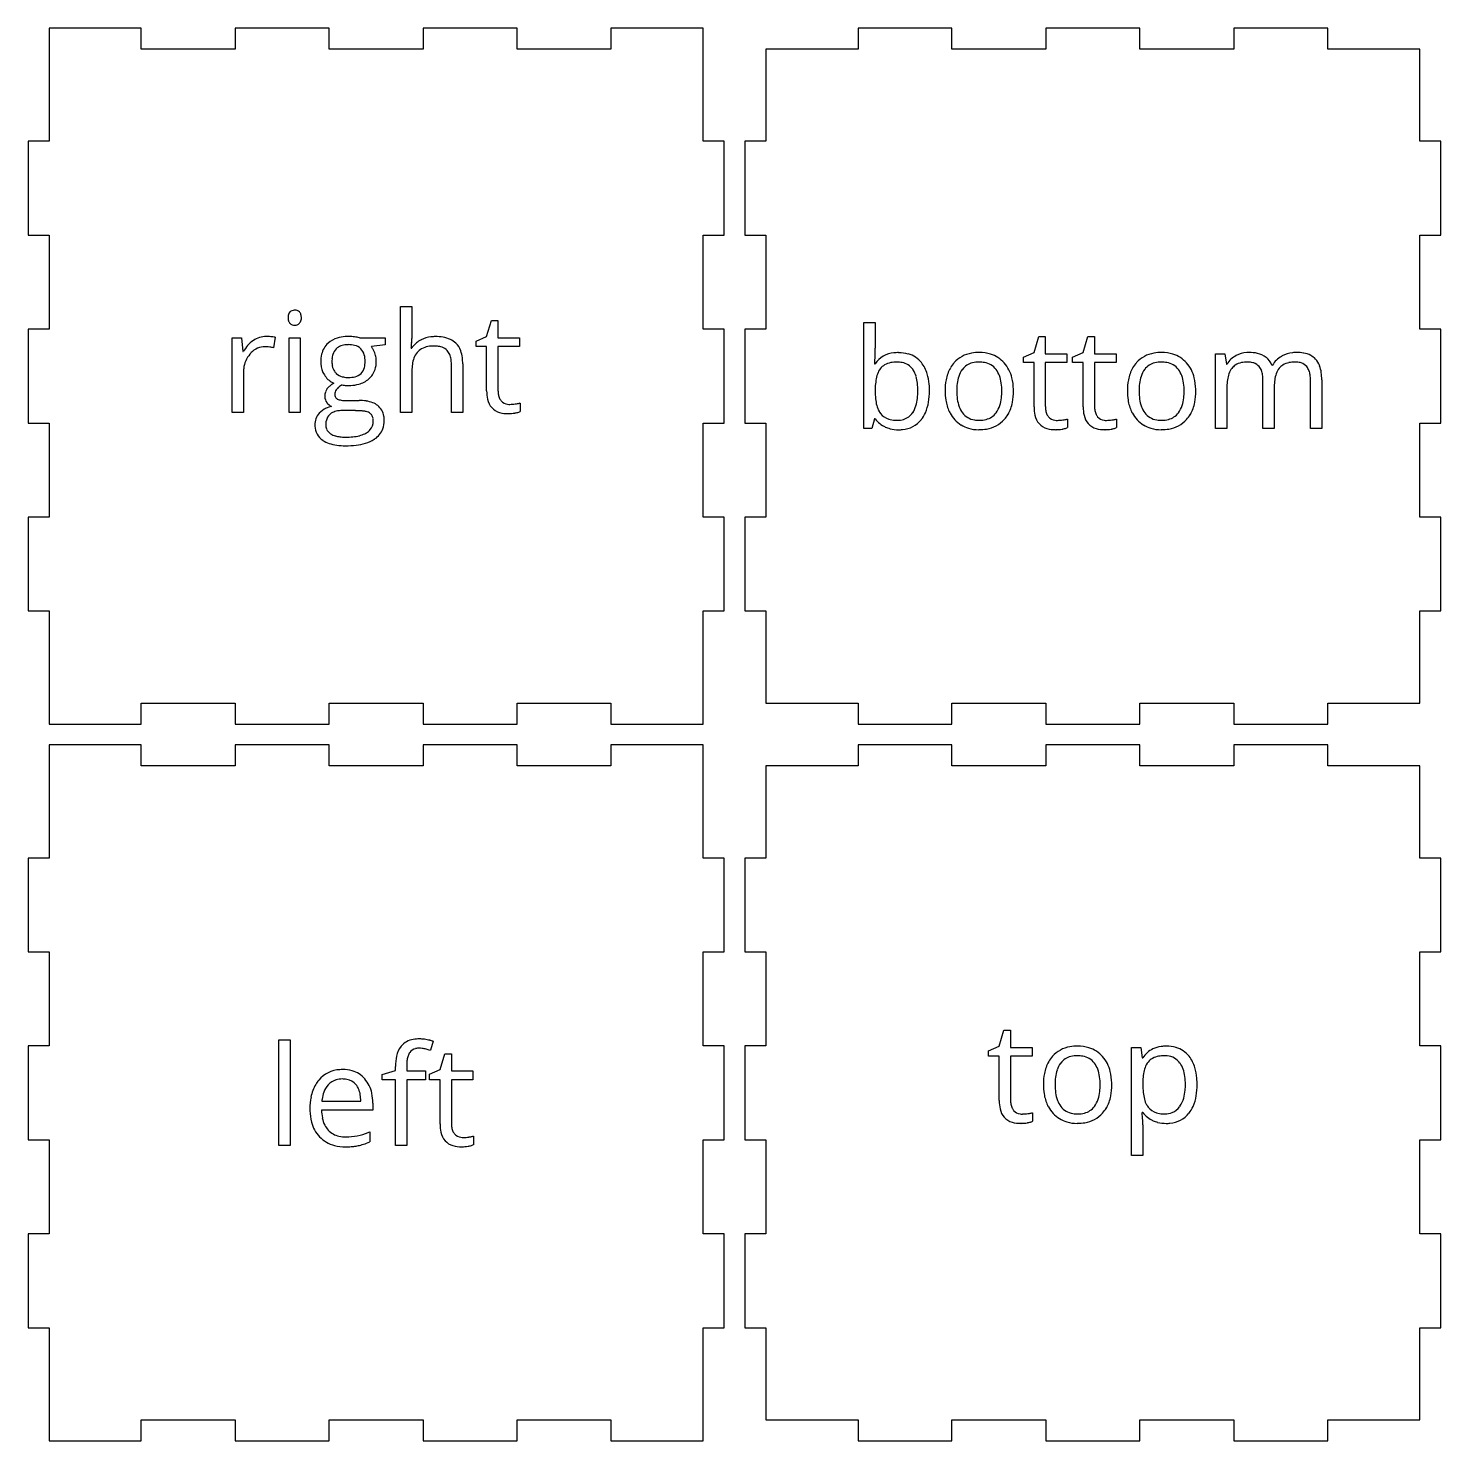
# Model space of a CAD drawing. Header units: millimetres. Extents: x 0 to 306, y 3 to 206.
# Drawn here: x 103 to 306, y 3 to 206 of the extents above; entities that cross this region are included whole.
import ezdxf

# ---------------------------------------------------------------- set-up
doc = ezdxf.new("R2010")
doc.units = ezdxf.units.MM

msp = doc.modelspace()

# ---------------------------------------------------------------- linework, layer by layer
at = {"layer": 'bottom_labelLayer'}
for p, q in [((223.1, 148.5), (223.1, 163.7)), ((223.1, 163.7), (224.72, 163.7)), ((224.72, 163.7), (224.72, 160)), ((247.55, 159.4), (248.24, 161.68)), ((248.24, 161.68), (249.17, 161.68)), ((249.17, 161.68), (249.17, 159.2)), ((254.61, 159.4), (255.3, 161.68)), ((255.3, 161.68), (256.23, 161.68)), ((256.23, 161.68), (256.23, 159.2)), ((246.02, 158.72), (247.55, 159.4)), ((246.02, 157.94), (246.02, 158.72)), ((249.17, 159.2), (252.28, 159.2)), ((252.28, 159.2), (252.28, 157.94)), ((253.08, 158.72), (254.61, 159.4)), ((253.08, 157.94), (253.08, 158.72)), ((256.23, 159.2), (259.34, 159.2)), ((259.34, 159.2), (259.34, 157.94)), ((273.64, 148.5), (273.64, 159.2)), ((273.64, 159.2), (274.96, 159.2)), ((274.96, 159.2), (275.22, 157.74)), ((224.64, 157.78), (224.72, 157.78)), ((247.55, 157.94), (246.02, 157.94)), ((247.55, 151.58), (247.55, 157.94)), ((252.28, 157.94), (249.17, 157.94)), ((249.17, 157.94), (249.17, 151.64)), ((254.61, 157.94), (253.08, 157.94)), ((254.61, 151.58), (254.61, 157.94)), ((259.34, 157.94), (256.23, 157.94)), ((256.23, 157.94), (256.23, 151.64)), ((275.22, 157.74), (275.3, 157.74)), ((281.74, 157.58), (281.82, 157.58)), ((280.45, 148.5), (280.45, 155.46)), ((282.07, 154.48), (282.07, 148.5)), ((287.28, 148.5), (287.28, 155.46)), ((288.9, 155.48), (288.9, 148.5)), ((275.26, 154.12), (275.26, 148.5)), ((224.26, 148.5), (223.1, 148.5)), ((224.6, 149.88), (224.26, 148.5)), ((224.72, 149.88), (224.6, 149.88)), ((252.36, 149.84), (252.36, 148.6)), ((259.42, 149.84), (259.42, 148.6)), ((275.26, 148.5), (273.64, 148.5)), ((282.07, 148.5), (280.45, 148.5)), ((288.9, 148.5), (287.28, 148.5))]:
    msp.add_line(p, q, dxfattribs=at)
for centre, radius, start, end in [((200.33, 159.66), 24.39, 355.7239, 358.1259), ((190.92, 159.98), 33.8, 358.1123, 0.0484), ((227.74, 155.67), 3.69, 95.1835, 145.1109), ((228.07, 153.84), 5.54, 89.8744, 96.8145), ((228.13, 154.42), 4.95, 74.2393, 90.5624), ((228.46, 155.63), 3.71, 38.5631, 74.067), ((239.25, 155.07), 4.29, 99.1759, 137.9833), ((239.67, 153.1), 6.3, 89.7326, 100.076), ((239.76, 153.95), 5.45, 73.5223, 90.5692), ((240.07, 155.11), 4.24, 41.1446, 73.2134), ((265.46, 155.07), 4.29, 99.1759, 137.9833), ((265.87, 153.1), 6.3, 89.7326, 100.076), ((265.96, 153.95), 5.45, 73.5223, 90.5692), ((266.28, 155.11), 4.24, 41.1446, 73.2134), ((278.04, 156.12), 3.19, 117.121, 149.5424), ((278.37, 155.55), 3.85, 93.8343, 117.5072), ((278.46, 154.75), 4.65, 89.9662, 94.2831), ((278.51, 154.09), 5.31, 77.5572, 90.5513), ((279, 156.21), 3.13, 52.7027, 78.0054), ((279.18, 156.54), 2.77, 22.2098, 51.4971), ((284.76, 155.9), 3.38, 119.4042, 150.1829), ((285.13, 155.33), 4.07, 118.2585, 120.063), ((285.13, 155.29), 4.1, 95.8635, 117.9693), ((285.27, 154.28), 5.12, 89.9197, 96.2618), ((285.31, 153.76), 5.64, 79.9361, 90.3804), ((285.69, 155.8), 3.57, 62.9723, 80.1665), ((286.08, 156.6), 2.67, 44.229, 62.6229), ((285.97, 156.55), 2.79, 19.5612, 43.3161), ((204.49, 159.37), 20.22, 355.4715, 355.653), ((227.68, 155.41), 2.78, 143.3382, 161.256), ((227.16, 155.75), 2.16, 120.1403, 142.4249), ((227.47, 155.17), 2.82, 100.4469, 119.6701), ((227.81, 153.47), 4.56, 89.5731, 100.7324), ((227.87, 154.27), 3.75, 78.6781, 90.375), ((228.19, 155.62), 2.36, 35.5408, 79.8011), ((227.92, 155.43), 2.69, 32.7035, 35.5241), ((227.2, 155.02), 3.52, 15.7779, 32.0151), ((227.61, 154.97), 4.78, 16.4709, 38.4075), ((225.18, 154.21), 7.32, 5.1338, 16.7973), ((240.32, 154.48), 5.5, 150.7112, 169.4695), ((239.41, 154.95), 4.48, 138.176, 150.2287), ((239.92, 154.96), 3.35, 142.9026, 162.375), ((239.29, 155.4), 2.58, 103.4685, 142.3119), ((239.62, 154.16), 3.86, 89.4806, 103.8805), ((239.67, 153.93), 4.09, 79.3454, 90.3175), ((239.99, 155.32), 2.67, 37.9578, 80.4006), ((239.44, 154.93), 3.34, 20.0257, 37.4351), ((239.46, 154.59), 5.05, 13.5014, 41.0703), ((266.52, 154.48), 5.5, 150.7112, 169.4695), ((265.61, 154.95), 4.48, 138.176, 150.2287), ((266.12, 154.96), 3.35, 142.9026, 162.375), ((265.49, 155.4), 2.58, 103.4685, 142.3119), ((265.82, 154.16), 3.86, 89.4806, 103.8805), ((265.88, 153.93), 4.09, 79.3454, 90.3175), ((266.19, 155.32), 2.67, 37.9578, 80.4006), ((265.64, 154.93), 3.34, 20.0257, 37.4351), ((265.67, 154.59), 5.05, 13.5014, 41.0703), ((280.12, 154.77), 4.82, 161.0235, 171.4469), ((278.14, 155.48), 2.72, 143.077, 161.3914), ((277.65, 155.81), 2.12, 123.702, 142.3022), ((277.86, 155.44), 2.55, 101.1546, 123.0656), ((278.17, 154), 4.03, 89.5573, 101.4832), ((278.2, 154.23), 3.8, 85.5238, 90.0794), ((278.31, 155.33), 2.69, 72.3601, 85.9562), ((278.62, 156.27), 1.7, 41.0611, 72.8993), ((278.41, 156.12), 1.96, 20.7071, 40.0217), ((277.43, 155.75), 3, 7.9865, 20.795), ((286.5, 154.89), 4.4, 160.8732, 172.5272), ((284.88, 155.47), 2.68, 140.9765, 161.1699), ((284.45, 155.78), 2.15, 122.3597, 140.2884), ((284.69, 155.35), 2.63, 101.0032, 121.7841), ((285, 153.85), 4.17, 89.5621, 101.2962), ((285.04, 154.26), 3.76, 85.8144, 90.0685), ((285.14, 155.33), 2.69, 72.6395, 86.2568), ((285.45, 156.26), 1.71, 41.0408, 73.1793), ((285.23, 156.12), 1.96, 20.7071, 40.0217), ((284.26, 155.75), 3, 7.9865, 20.795), ((284.27, 155.91), 4.6, 7.5042, 19.9645), ((281.46, 155.52), 7.44, 359.7107, 7.6907), ((237.21, 153.87), 12.49, 177.6177, 180.0426), ((233.45, 154.06), 8.73, 171.0668, 177.8457), ((229.84, 154.64), 5.07, 160.8926, 171.2334), ((224.87, 154.33), 5.95, 6.1649, 16.0397), ((221.27, 153.92), 9.58, 359.7681, 6.3095), ((222.12, 153.88), 10.41, 359.8779, 5.4094), ((243.18, 153.92), 8.42, 169.2443, 180.3881), ((245.01, 153.9), 8.57, 173.0086, 180.2464), ((241.91, 154.29), 5.44, 162.0653, 173.1675), ((237.79, 154.33), 5.1, 7.744, 20.069), ((234.83, 153.9), 8.09, 359.7076, 7.8973), ((237.11, 153.97), 7.48, 1.1277, 13.88), ((269.38, 153.92), 8.42, 169.2443, 180.3881), ((271.21, 153.9), 8.57, 173.0086, 180.2464), ((268.11, 154.29), 5.44, 162.0653, 173.1675), ((263.99, 154.33), 5.1, 7.744, 20.069), ((261.03, 153.9), 8.09, 359.7076, 7.8973), ((263.31, 153.97), 7.48, 1.1277, 13.88), ((283.41, 154.26), 8.15, 171.3042, 178.3501), ((286.54, 154.12), 11.29, 178.0976, 180.0253), ((275.67, 155.49), 4.78, 359.6948, 8.1472), ((289.2, 154.52), 7.13, 172.3777, 180.1829), ((290.94, 154.48), 8.87, 179.8932, 180.0008), ((282.5, 155.49), 4.78, 359.6948, 8.1472), ((235.44, 153.82), 10.72, 179.7763, 185.7075), ((231.21, 153.38), 6.47, 185.5925, 194.2051), ((224.83, 153.46), 5.99, 343.4171, 353.6369), ((221.56, 153.85), 9.29, 353.4935, 0.2206), ((226.33, 153.24), 6.14, 335.8306, 350.8255), ((223.02, 153.81), 9.5, 350.6563, 0.338), ((242.87, 153.83), 8.11, 179.7745, 189.0933), ((240.79, 153.48), 6, 188.9103, 205.3171), ((244.65, 153.82), 8.21, 179.706, 187.9161), ((241.64, 153.39), 5.17, 187.7639, 200.0977), ((237.32, 153.48), 5.58, 342.3616, 353.7537), ((234.37, 153.83), 8.54, 353.5363, 0.2014), ((236.22, 153.81), 8.37, 349.1762, 0.3863), ((235.08, 153.86), 9.51, 359.9919, 1.5419), ((269.07, 153.83), 8.11, 179.7745, 189.0933), ((266.99, 153.48), 6, 188.9103, 205.3171), ((270.85, 153.82), 8.21, 179.706, 187.9161), ((267.84, 153.39), 5.17, 187.7639, 200.0977), ((263.52, 153.48), 5.58, 342.3616, 353.7537), ((260.58, 153.83), 8.54, 353.5363, 0.2014), ((262.42, 153.81), 8.37, 349.1762, 0.3863), ((261.28, 153.86), 9.51, 359.9919, 1.5419), ((228.51, 152.68), 3.67, 193.943, 208.0218), ((227.41, 152.12), 2.44, 208.5536, 217.5605), ((227.32, 152.09), 2.35, 218.169, 253.8047), ((228.16, 152.03), 2.33, 286.0163, 326.8497), ((227, 152.79), 3.72, 326.7105, 343.6662), ((227.79, 152.61), 4.56, 321.3161, 335.5436), ((240.17, 153.22), 5.33, 205.656, 208.4461), ((239.37, 152.73), 4.39, 207.7947, 238.6758), ((239.98, 152.78), 3.4, 200.0846, 216.9132), ((239.37, 152.35), 2.66, 217.301, 261.7099), ((240.01, 152.32), 2.62, 284.5662, 322.6334), ((239.31, 152.83), 3.48, 323.0089, 342.6391), ((239.91, 152.79), 4.52, 318.144, 329.7566), ((239.04, 153.24), 5.5, 330.2507, 349.4116), ((252.65, 151.52), 5.1, 179.3551, 192.8478), ((250.09, 150.83), 2.45, 190.3818, 253.8772), ((252.44, 151.62), 3.26, 179.6417, 189.7506), ((251.29, 151.42), 2.09, 189.548, 205.7873), ((250.81, 151.2), 1.57, 206.1294, 221.4084), ((259.71, 151.52), 5.1, 179.3551, 192.8478), ((257.15, 150.83), 2.45, 190.3818, 253.8772), ((259.5, 151.62), 3.26, 179.6417, 189.7506), ((258.35, 151.42), 2.09, 189.548, 205.7873), ((257.87, 151.2), 1.57, 206.1294, 221.4084), ((266.37, 153.22), 5.33, 205.656, 208.4461), ((265.57, 152.73), 4.39, 207.7947, 238.6758), ((266.18, 152.78), 3.4, 200.0846, 216.9132), ((265.57, 152.35), 2.66, 217.301, 261.7099), ((266.21, 152.32), 2.62, 284.5662, 322.6334), ((265.51, 152.83), 3.48, 323.0089, 342.6391), ((266.11, 152.79), 4.52, 318.144, 329.7566), ((265.24, 153.24), 5.5, 330.2507, 349.4116), ((227.64, 151.97), 3.59, 215.585, 245.8362), ((227.91, 152.6), 4.28, 245.9802, 255.5456), ((227.76, 153.43), 3.77, 253.1382, 266.8483), ((228.05, 153.22), 4.92, 255.7755, 270.3185), ((227.88, 154.87), 5.21, 266.3776, 270.0511), ((227.92, 152.89), 3.23, 269.3869, 285.8631), ((228.09, 153.8), 5.5, 269.9226, 275.5482), ((228.35, 152.16), 3.84, 274.064, 321.4081), ((239.42, 152.84), 4.51, 238.8115, 253.2428), ((239.59, 153.51), 5.21, 253.5437, 270.4182), ((239.65, 153.69), 4.03, 260.5033, 270.2477), ((239.66, 154.6), 6.29, 269.7503, 279.8033), ((239.71, 153.43), 3.77, 269.4482, 284.7256), ((240.06, 152.67), 4.32, 278.8959, 317.9979), ((250.59, 152.54), 4.23, 253.7848, 270.8853), ((250.76, 151.16), 1.51, 221.5949, 262.3505), ((250.89, 151.81), 2.17, 261.3266, 270.1913), ((250.66, 152.46), 4.16, 270.0034, 270.7606), ((250.63, 153.36), 5.05, 270.8932, 275.5484), ((250.9, 154.97), 5.32, 269.8803, 278.3028), ((250.45, 155.32), 7.03, 275.526, 279.294), ((250.61, 154.37), 6.06, 279.1862, 280.1143), ((250.95, 154.56), 4.91, 278.4159, 279.0077), ((250.88, 152.9), 4.56, 280.007, 283.3735), ((250.36, 158.37), 8.77, 278.959, 280.5104), ((251.29, 151.2), 2.82, 283.307, 288.1198), ((250.93, 155.31), 5.66, 280.4848, 282.6268), ((251.43, 153.1), 3.39, 282.5876, 285.5795), ((251.68, 150.04), 1.59, 287.9888, 295.3048), ((251.68, 152.17), 2.43, 285.7232, 286.2567), ((257.65, 152.54), 4.23, 253.7848, 270.8853), ((257.82, 151.16), 1.51, 221.5949, 262.3505), ((257.95, 151.81), 2.17, 261.3266, 270.1913), ((257.72, 152.46), 4.16, 270.0034, 270.7606), ((257.69, 153.36), 5.05, 270.8932, 275.5484), ((257.96, 154.97), 5.32, 269.8803, 278.3028), ((257.51, 155.32), 7.03, 275.526, 279.294), ((257.67, 154.37), 6.06, 279.1862, 280.1143), ((258.01, 154.56), 4.91, 278.4159, 279.0077), ((257.95, 152.9), 4.56, 280.007, 283.3735), ((257.42, 158.37), 8.77, 278.959, 280.5104), ((258.35, 151.2), 2.82, 283.307, 288.1198), ((257.99, 155.31), 5.66, 280.4848, 282.6268), ((258.49, 153.1), 3.39, 282.5876, 285.5795), ((258.74, 150.04), 1.59, 287.9888, 295.3048), ((258.74, 152.17), 2.43, 285.7232, 286.2567), ((265.62, 152.84), 4.51, 238.8115, 253.2428), ((265.8, 153.51), 5.21, 253.5437, 270.4182), ((265.86, 153.69), 4.03, 260.5033, 270.2477), ((265.86, 154.6), 6.29, 269.7503, 279.8033), ((265.91, 153.43), 3.77, 269.4482, 284.7256), ((266.26, 152.67), 4.32, 278.8959, 317.9979)]:
    msp.add_arc(centre, radius, start, end, dxfattribs=at)
at = {"layer": 'bottom_outsideCutPath'}
for p, q in [((235.75, 206), (222.25, 206)), ((222.25, 206), (222.25, 203)), ((235.75, 203), (235.75, 206)), ((262.75, 206), (249.25, 206)), ((249.25, 206), (249.25, 203)), ((262.75, 203), (262.75, 206)), ((289.75, 206), (276.25, 206)), ((276.25, 206), (276.25, 203)), ((289.75, 203), (289.75, 206)), ((209, 203), (209, 189.75)), ((222.25, 203), (209, 203)), ((249.25, 203), (235.75, 203)), ((276.25, 203), (262.75, 203)), ((303, 203), (289.75, 203)), ((303, 189.75), (303, 203)), ((209, 189.75), (206, 189.75)), ((206, 189.75), (206, 176.25)), ((306, 189.75), (303, 189.75)), ((306, 176.25), (306, 189.75)), ((206, 176.25), (209, 176.25)), ((209, 176.25), (209, 162.75)), ((303, 162.75), (303, 176.25)), ((303, 176.25), (306, 176.25)), ((209, 162.75), (206, 162.75)), ((206, 162.75), (206, 149.25)), ((306, 162.75), (303, 162.75)), ((306, 149.25), (306, 162.75)), ((206, 149.25), (209, 149.25)), ((209, 149.25), (209, 135.75)), ((303, 135.75), (303, 149.25)), ((303, 149.25), (306, 149.25)), ((209, 135.75), (206, 135.75)), ((206, 135.75), (206, 122.25)), ((306, 135.75), (303, 135.75)), ((306, 122.25), (306, 135.75)), ((206, 122.25), (209, 122.25)), ((209, 122.25), (209, 109)), ((303, 109), (303, 122.25)), ((303, 122.25), (306, 122.25)), ((209, 109), (222.25, 109)), ((222.25, 109), (222.25, 106)), ((235.75, 106), (235.75, 109)), ((235.75, 109), (249.25, 109)), ((249.25, 109), (249.25, 106)), ((262.75, 106), (262.75, 109)), ((262.75, 109), (276.25, 109)), ((276.25, 109), (276.25, 106)), ((289.75, 106), (289.75, 109)), ((289.75, 109), (303, 109)), ((222.25, 106), (235.75, 106)), ((249.25, 106), (262.75, 106)), ((276.25, 106), (289.75, 106))]:
    msp.add_line(p, q, dxfattribs=at)
at = {"layer": 'left_labelLayer'}
for p, q in [((139.01, 45.45), (139.01, 60.64)), ((139.01, 60.64), (140.63, 60.64)), ((140.63, 60.64), (140.63, 45.45)), ((161.21, 60.41), (160.79, 59.11)), ((157.39, 56.84), (157.39, 56.15)), ((162.18, 56.34), (162.87, 58.63)), ((162.87, 58.63), (163.81, 58.63)), ((163.81, 58.63), (163.81, 56.15)), ((153.85, 55.62), (155.77, 56.21)), ((153.85, 54.89), (153.85, 55.62)), ((155.77, 54.89), (153.85, 54.89)), ((155.77, 56.21), (155.77, 56.8)), ((155.77, 45.45), (155.77, 54.89)), ((157.39, 56.15), (160.11, 56.15)), ((160.11, 54.89), (157.39, 54.89)), ((157.39, 54.89), (157.39, 45.45)), ((160.11, 56.15), (160.11, 54.89)), ((160.65, 55.67), (162.18, 56.34)), ((160.65, 54.89), (160.65, 55.67)), ((162.18, 54.89), (160.65, 54.89)), ((162.18, 48.52), (162.18, 54.89)), ((163.81, 56.15), (166.91, 56.15)), ((166.91, 54.89), (163.81, 54.89)), ((163.81, 54.89), (163.81, 48.59)), ((166.91, 56.15), (166.91, 54.89)), ((145.19, 51.82), (150.79, 51.82)), ((152.53, 51.53), (152.53, 50.51)), ((152.53, 50.51), (145.15, 50.51)), ((152.07, 47.39), (152.07, 45.94)), ((166.99, 46.78), (166.99, 45.54)), ((140.63, 45.45), (139.01, 45.45)), ((157.39, 45.45), (155.77, 45.45))]:
    msp.add_line(p, q, dxfattribs=at)
for centre, radius, start, end in [((159.25, 57.6), 3.4, 141.7434, 168.2322), ((158.75, 57.86), 2.84, 98.2552, 139.6203), ((158.97, 57.98), 1.4, 102.7677, 144.338), ((159.19, 55.82), 4.93, 89.6697, 99.9314), ((159.17, 57.23), 2.19, 89.4859, 103.4197), ((159.17, 55.93), 3.49, 83.076, 89.7927), ((159.19, 55.53), 5.22, 81.5641, 89.7018), ((158.96, 54.21), 5.21, 76.5183, 83.0217), ((158.82, 52.97), 7.81, 75.974, 81.6565), ((158.35, 51.62), 7.87, 71.9613, 76.5919), ((158.19, 50.36), 10.49, 73.2964, 76.0946), ((162.34, 56.88), 6.57, 167.5776, 180.6587), ((162.95, 56.94), 5.56, 171.6528, 178.4383), ((165.04, 56.85), 7.65, 178.1974, 180.0232), ((160.73, 57.27), 3.31, 161.8438, 171.7847), ((159.37, 57.73), 1.88, 145.0689, 162.1802), ((148.43, 51.74), 4.8, 140.1056, 148.9067), ((147.96, 52.18), 4.15, 92.4763, 140.5386), ((147.93, 52.49), 2.47, 106.4657, 137.9176), ((148.12, 51.79), 3.2, 89.4422, 106.209), ((148.17, 50.61), 5.73, 89.9638, 93.9176), ((148.17, 51.66), 3.33, 79.6468, 90.291), ((148.22, 51.41), 4.94, 74.2126, 90.545), ((148.41, 52.74), 2.22, 40.0823, 80.6243), ((148.53, 52.55), 3.76, 41.2065, 74.0233), ((147.94, 52.04), 4.53, 11.5994, 41.1496), ((149.21, 51.33), 5.68, 149.4071, 169.1854), ((149.9, 51.49), 4.71, 160.3354, 172.5315), ((148.48, 52.01), 3.2, 138.0995, 160.5866), ((148.18, 52.57), 2.51, 23.4821, 39.7072), ((147.24, 52.18), 3.52, 8.7342, 23.2772), ((145.93, 51.57), 6.6, 359.6148, 12.0336), ((151.99, 50.77), 8.51, 168.9539, 180.3843), ((151.29, 51.26), 6.12, 172.1546, 174.7616), ((145.26, 51.85), 5.52, 359.6745, 8.9225), ((152.73, 50.71), 9.26, 179.9888, 181.7991), ((150.65, 50.59), 7.17, 181.3575, 194.492), ((148.33, 49.95), 4.77, 194.0877, 223.0538), ((151.66, 50.64), 6.51, 181.1447, 190.8007), ((149.36, 50.18), 4.17, 190.6006, 206.0275), ((148.08, 49.77), 4.46, 223.5466, 256.1957), ((148.35, 49.7), 3.04, 206.295, 222.5558), ((148.26, 49.66), 2.95, 223.0645, 258.1401), ((148.62, 51.13), 4.46, 257.5312, 270.4319), ((148.62, 55.23), 8.56, 270.1984, 292.209), ((148.21, 56.41), 9.81, 291.8255, 293.1613), ((167.28, 48.47), 5.1, 179.3551, 192.8478), ((164.72, 47.77), 2.45, 190.3818, 253.8772), ((167.07, 48.57), 3.26, 179.6417, 189.7506), ((165.92, 48.37), 2.09, 189.548, 205.7873), ((165.44, 48.15), 1.57, 206.1294, 221.4084), ((165.39, 48.11), 1.51, 221.5949, 262.3505), ((164.99, 55.32), 8.77, 278.959, 280.5104), ((165.56, 52.26), 5.66, 280.4848, 282.6268), ((166.06, 50.04), 3.39, 282.5876, 285.5795), ((166.31, 49.12), 2.43, 285.7232, 286.2567), ((148.54, 51.55), 6.3, 256.0088, 270.4848), ((148.6, 58.46), 13.21, 269.9669, 271.9931), ((148.72, 55.27), 10.02, 271.912, 275.9727), ((149.07, 52.08), 6.81, 275.9054, 281.6604), ((148.89, 52.69), 7.44, 281.9936, 287.8851), ((148.19, 54.87), 9.73, 287.9023, 293.4862), ((165.22, 49.48), 4.23, 253.7848, 270.8853), ((165.52, 48.76), 2.17, 261.3266, 270.1913), ((165.29, 49.41), 4.16, 270.0034, 270.7606), ((165.27, 50.3), 5.05, 270.8932, 275.5484), ((165.54, 51.91), 5.32, 269.8803, 278.3028), ((165.08, 52.27), 7.03, 275.526, 279.294), ((165.25, 51.32), 6.06, 279.1862, 280.1143), ((165.59, 51.51), 4.91, 278.4159, 279.0077), ((165.52, 49.84), 4.56, 280.007, 283.3735), ((165.92, 48.15), 2.82, 283.307, 288.1198), ((166.31, 46.99), 1.59, 287.9888, 295.3048)]:
    msp.add_arc(centre, radius, start, end, dxfattribs=at)
at = {"layer": 'left_outsideCutPath'}
for p, q in [((106, 103), (106, 86.75)), ((119.25, 103), (106, 103)), ((119.25, 100), (119.25, 103)), ((146.25, 103), (132.75, 103)), ((132.75, 103), (132.75, 100)), ((146.25, 100), (146.25, 103)), ((173.25, 103), (159.75, 103)), ((159.75, 103), (159.75, 100)), ((173.25, 100), (173.25, 103)), ((200, 103), (186.75, 103)), ((186.75, 103), (186.75, 100)), ((200, 100.25), (200, 103)), ((132.75, 100), (119.25, 100)), ((159.75, 100), (146.25, 100)), ((186.75, 100), (173.25, 100)), ((200, 86.75), (200, 100.25)), ((106, 86.75), (103, 86.75)), ((103, 86.75), (103, 73.25)), ((203, 86.75), (200, 86.75)), ((203, 73.25), (203, 86.75)), ((103, 73.25), (106, 73.25)), ((106, 73.25), (106, 59.75)), ((200, 59.75), (200, 73.25)), ((200, 73.25), (203, 73.25)), ((106, 59.75), (103, 59.75)), ((103, 59.75), (103, 46.25)), ((203, 59.75), (200, 59.75)), ((203, 46.25), (203, 59.75)), ((103, 46.25), (106, 46.25)), ((106, 46.25), (106, 32.75)), ((200, 32.75), (200, 46.25)), ((200, 46.25), (203, 46.25)), ((106, 32.75), (103, 32.75)), ((103, 32.75), (103, 19.25)), ((203, 32.75), (200, 32.75)), ((203, 19.25), (203, 32.75)), ((103, 19.25), (106, 19.25)), ((106, 19.25), (106, 5.75)), ((200, 3), (200, 19.25)), ((200, 19.25), (203, 19.25)), ((106, 5.75), (106, 3)), ((119.25, 3), (119.25, 6)), ((119.25, 6), (132.75, 6)), ((132.75, 6), (132.75, 3)), ((146.25, 3), (146.25, 6)), ((146.25, 6), (159.75, 6)), ((159.75, 6), (159.75, 3)), ((173.25, 3), (173.25, 6)), ((173.25, 6), (186.75, 6)), ((186.75, 6), (186.75, 3)), ((106, 3), (119.25, 3)), ((132.75, 3), (146.25, 3)), ((159.75, 3), (173.25, 3)), ((186.75, 3), (200, 3))]:
    msp.add_line(p, q, dxfattribs=at)
at = {"layer": 'right_labelLayer'}
for p, q in [((156.49, 150.8), (156.49, 166)), ((156.49, 166), (158.11, 166)), ((158.11, 166), (158.11, 161.4)), ((168.88, 161.7), (169.57, 163.99)), ((169.57, 163.99), (170.5, 163.99)), ((170.5, 163.99), (170.5, 161.51)), ((132.31, 150.8), (132.31, 161.51)), ((132.31, 161.51), (133.65, 161.51)), ((133.65, 161.51), (133.83, 159.53)), ((138.47, 161.59), (138.25, 160.08)), ((140.48, 150.8), (140.48, 161.51)), ((140.48, 161.51), (142.1, 161.51)), ((142.1, 161.51), (142.1, 150.8)), ((150.59, 161.51), (154.29, 161.51)), ((154.29, 160.48), (152.31, 160.25)), ((154.29, 161.51), (154.29, 160.48)), ((167.35, 161.03), (168.88, 161.7)), ((167.35, 160.25), (167.35, 161.03)), ((170.5, 161.51), (173.61, 161.51)), ((173.61, 161.51), (173.61, 160.25)), ((133.83, 159.53), (133.91, 159.53)), ((158.03, 160.02), (158.13, 160.02)), ((168.88, 160.25), (167.35, 160.25)), ((168.88, 153.88), (168.88, 160.25)), ((173.61, 160.25), (170.5, 160.25)), ((170.5, 160.25), (170.5, 153.95)), ((133.93, 156.55), (133.93, 150.8)), ((158.11, 156.4), (158.11, 150.8)), ((163.82, 150.8), (163.82, 157.73)), ((165.44, 157.79), (165.44, 150.8)), ((148.66, 152.5), (150.55, 152.5)), ((133.93, 150.8), (132.31, 150.8)), ((142.1, 150.8), (140.48, 150.8)), ((150.04, 151.05), (148.09, 151.05)), ((158.11, 150.8), (156.49, 150.8)), ((165.44, 150.8), (163.82, 150.8)), ((173.69, 152.14), (173.69, 150.9))]:
    msp.add_line(p, q, dxfattribs=at)
for centre, radius, start, end in [((142.14, 164.42), 1.8, 170.8452, 180.3544), ((141.46, 164.53), 1.11, 155.9678, 171.0516), ((141.14, 164.68), 0.758, 133.7881, 155.9171), ((141.26, 164.54), 0.937, 92.6446, 133.471), ((141.3, 164.24), 1.24, 89.9694, 93.7641), ((141.31, 164.53), 0.955, 46.3708, 90.8879), ((141.41, 164.63), 0.819, 17.7252, 46.4474), ((140.96, 164.47), 1.29, 4.9428, 18.19), ((140.4, 164.41), 1.85, 359.8847, 5.3182), ((142.25, 164.4), 1.91, 179.8806, 185.3686), ((141.66, 164.34), 1.32, 184.9925, 198.2041), ((141.21, 164.18), 0.837, 197.7933, 224.8942), ((141.25, 164.24), 0.91, 225.1301, 249.9001), ((141.29, 164.35), 1.03, 250.5, 270.5978), ((141.31, 164.27), 0.946, 269.1788, 314.2808), ((141.42, 164.17), 0.791, 313.6154, 332.2678), ((141.19, 164.28), 1.06, 332.6323, 350.0706), ((140.58, 164.4), 1.68, 349.8345, 0.389), ((138.68, 156.84), 5.47, 139.4139, 150.6033), ((137.7, 157.68), 4.18, 124.2322, 139.4161), ((137.18, 158.47), 3.23, 89.6797, 124.4406), ((137.21, 154.26), 7.44, 84.9923, 90.1281), ((137.39, 156.26), 5.43, 78.4892, 85.0266), ((148.17, 158.47), 3.08, 132.3288, 167.3341), ((148.37, 158.17), 3.44, 106.2189, 131.5378), ((148.9, 156.47), 5.22, 93.633, 106.5409), ((148.74, 158.28), 2.22, 101.062, 121.9739), ((148.99, 157.12), 3.4, 89.5859, 101.3334), ((149.07, 154.54), 7.16, 89.938, 94.0268), ((149.05, 157), 3.53, 76.1095, 90.7028), ((149.1, 155.49), 6.21, 82.5852, 90.185), ((149.29, 156.96), 4.73, 74.0089, 82.5695), ((149.51, 158.62), 1.84, 13.9536, 77.6674), ((148.48, 161.19), 9.63, 354.9829, 357.8944), ((143.53, 161.38), 14.58, 357.8674, 0.0683), ((160.88, 158.31), 3.24, 119.8316, 147.9726), ((161.27, 157.7), 3.96, 116.6658, 120.4183), ((161.34, 157.51), 4.16, 96.6653, 116.3782), ((161.5, 156.42), 5.26, 89.8927, 96.9959), ((161.55, 155.11), 6.58, 80.6863, 90.3537), ((161.96, 157.52), 4.13, 65.6023, 80.8844), ((162.45, 158.62), 2.92, 46.7401, 65.4131), ((162.49, 158.73), 2.82, 19.2204, 45.7661), ((137.65, 156.74), 3.7, 138.9576, 174.5422), ((137.75, 156.64), 3.84, 135.6209, 138.8378), ((137.06, 157.42), 2.81, 89.6335, 137.0881), ((137.07, 156.43), 3.8, 87.3437, 89.966), ((137.01, 155.25), 4.98, 81.5884, 87.1916), ((136.7, 153.11), 7.14, 77.4454, 81.636), ((149.72, 158.08), 4.68, 166.8196, 180.4839), ((150.9, 158.09), 4.26, 175.3393, 180.0864), ((149.67, 158.21), 3.03, 162.5912, 175.7343), ((148.64, 158.54), 1.95, 135.584, 163.0016), ((148.57, 158.59), 1.87, 122.5211, 134.9967), ((147.93, 158.16), 3.49, 359.1806, 15.0432), ((150.25, 158.61), 2.63, 29.4584, 38.3577), ((149.17, 158), 3.87, 23.1846, 29.5422), ((148.14, 157.54), 5, 21.2507, 23.3489), ((149.89, 158.24), 3.12, 6.8505, 20.9872), ((149.01, 158.12), 4.01, 359.8711, 7.0432), ((151.76, 160.91), 6.34, 351.9713, 354.9619), ((162.84, 157), 4.69, 160.1567, 171.5313), ((160.97, 157.7), 2.7, 140.6208, 160.5049), ((160.62, 157.94), 2.27, 118.4551, 139.6706), ((160.97, 157.25), 3.05, 100.1068, 118.0847), ((161.32, 155.42), 4.91, 89.5919, 100.3595), ((161.37, 156.03), 4.3, 84.0197, 90.1511), ((161.53, 157.41), 2.9, 71.0828, 84.3691), ((161.89, 158.43), 1.83, 43.3791, 71.5386), ((161.79, 158.38), 1.93, 22.7025, 42.342), ((160.93, 158.02), 2.86, 8.4931, 22.658), ((159.23, 157.75), 4.58, 359.6714, 8.6877), ((160.86, 158.13), 4.56, 6.4734, 19.6468), ((158.43, 157.81), 7.01, 359.7945, 6.7744), ((138.85, 156.55), 4.92, 173.6908, 180.0883), ((149.13, 158.04), 4.09, 179.9759, 183.6207), ((148.39, 157.96), 3.35, 183.0161, 212.3123), ((149.8, 158.06), 3.16, 179.5618, 191.6529), ((148.7, 157.82), 2.04, 191.3555, 213.366), ((148.44, 157.67), 1.73, 213.9574, 227.7971), ((148.67, 157.94), 2.1, 228.2621, 254.7341), ((149.57, 157.66), 1.79, 282.7797, 346.4829), ((148.13, 158.07), 3.28, 345.4362, 0.7466), ((149.98, 157.88), 3.01, 310.6098, 342.0924), ((149.3, 158.07), 3.72, 342.565, 0.5958), ((168.57, 156.4), 10.46, 178.108, 180.023), ((165.87, 156.53), 7.75, 171.3203, 178.3407), ((148.53, 158.06), 3.52, 212.4714, 215.8876), ((148, 157.63), 2.84, 215.1641, 247.4748), ((147.81, 152.8), 2.32, 132.7259, 144.1479), ((148.68, 151.87), 3.59, 125.2213, 132.8656), ((149.55, 150.65), 5.09, 121.2352, 125.3795), ((148.68, 153.1), 1.7, 128.0882, 147.1401), ((149.42, 152.18), 2.88, 117.3935, 128.4095), ((148.89, 159.07), 4.4, 259.4963, 263.3904), ((148.96, 158.95), 3.14, 254.4016, 267.4349), ((148.98, 159.87), 5.21, 263.4837, 270.1271), ((149.04, 159.98), 4.17, 267.0155, 270.0323), ((148.99, 161.7), 7.04, 269.9692, 272.9312), ((149.09, 159.34), 3.53, 269.2257, 284.3773), ((149.12, 160.01), 5.35, 272.5335, 285.258), ((149.6, 158.33), 3.6, 284.9316, 310.6223), ((147.47, 153.14), 1.85, 161.7226, 180.4843), ((147.47, 153.13), 1.86, 179.9838, 182.9376), ((147.12, 153.09), 1.5, 182.1768, 215.3415), ((147.26, 153.2), 1.64, 144.4963, 161.335), ((148.28, 153.37), 1.22, 147.5369, 180.2592), ((147.9, 153.35), 0.84, 179.2919, 198.358), ((147.74, 153.31), 0.678, 199.2291, 239.5691), ((147.87, 153.49), 0.9, 238.22, 239.846), ((147.97, 153.71), 1.14, 240.7302, 254.5027), ((148.29, 154.78), 2.25, 254.1637, 262.2123), ((148.53, 156.49), 3.99, 262.0556, 267.2084), ((148.65, 158.67), 6.17, 267.092, 270.0863), ((150.59, 145.87), 6.64, 81.5744, 90.306), ((150.95, 148.24), 4.23, 68.3671, 81.7399), ((173.98, 153.82), 5.1, 179.3551, 192.8478), ((171.42, 153.13), 2.45, 190.3818, 253.8772), ((173.77, 153.93), 3.26, 179.6417, 189.7506), ((172.62, 153.72), 2.09, 189.548, 205.7873), ((172.14, 153.5), 1.57, 206.1294, 221.4084), ((172.09, 153.46), 1.51, 221.5949, 262.3505), ((146.67, 149.03), 2.48, 138.3916, 181.0053), ((146.94, 148.8), 2.83, 113.8121, 138.3496), ((147.43, 147.72), 4.01, 102.2871, 114.1173), ((147.49, 149.23), 1.71, 130.7945, 169.0414), ((147.52, 153.38), 2, 215.465, 217.1747), ((147.28, 153.18), 1.68, 216.5862, 245.4969), ((147.61, 149.08), 1.9, 117.2305, 130.5023), ((147.84, 148.6), 2.43, 99.8103, 116.823), ((148.07, 147.32), 3.73, 89.6435, 100.0209), ((150.06, 140.73), 10.31, 86.5055, 90.1399), ((150.33, 144.94), 6.1, 81.4172, 86.5756), ((150.76, 147.73), 3.28, 73.41, 81.5907), ((151.27, 149.39), 1.54, 58.9972, 73.8586), ((151.52, 149.84), 1.02, 31.5095, 58.0778), ((151.25, 149.7), 1.33, 10.6609, 30.9362), ((151.43, 149.46), 2.93, 52.188, 68.2501), ((151.76, 149.91), 2.37, 8.6201, 51.8982), ((150.6, 149.66), 3.56, 359.7431, 9.7326), ((171.92, 154.84), 4.23, 253.7848, 270.8853), ((172.22, 154.11), 2.17, 261.3266, 270.1913), ((171.99, 154.77), 4.16, 270.0034, 270.7606), ((171.97, 155.66), 5.05, 270.8932, 275.5484), ((172.23, 157.27), 5.32, 269.8803, 278.3028), ((171.78, 157.63), 7.03, 275.526, 279.294), ((171.94, 156.68), 6.06, 279.1862, 280.1143), ((172.28, 156.86), 4.91, 278.4159, 279.0077), ((172.22, 155.2), 4.56, 280.007, 283.3735), ((171.69, 160.67), 8.77, 278.959, 280.5104), ((172.62, 153.51), 2.82, 283.307, 288.1198), ((172.26, 157.62), 5.66, 280.4848, 282.6268), ((172.76, 155.4), 3.39, 282.5876, 285.5795), ((173.01, 152.34), 1.59, 287.9888, 295.3048), ((173.01, 154.48), 2.43, 285.7232, 286.2567), ((147.62, 148.99), 3.42, 179.9785, 183.0227), ((146.83, 148.91), 2.63, 182.208, 207.7462), ((148.35, 149.03), 2.59, 168.2581, 180.382), ((147.39, 148.99), 1.63, 179.2207, 200.9356), ((147.19, 148.94), 1.43, 202.0287, 236.1457), ((150.39, 149.87), 2.36, 301.2231, 318.6238), ((150.82, 149.47), 1.77, 319.0766, 1.1407), ((150.4, 149.52), 2.19, 359.5461, 10.9905), ((151.16, 149.47), 2.98, 302.9904, 339.5495), ((150.65, 149.6), 3.51, 340.5269, 0.7201), ((146.76, 148.93), 2.58, 208.9036, 236.4232), ((147.44, 149.9), 3.77, 235.9668, 251.2229), ((148.08, 151.79), 5.76, 251.2102, 262.7064), ((147.48, 149.31), 1.9, 235.0634, 238.5042), ((147.82, 149.92), 2.6, 239.1066, 254.4863), ((148.28, 151.48), 4.22, 254.2324, 263.4938), ((148.56, 153.88), 6.64, 263.4108, 270.1457), ((148.59, 155.47), 8.22, 269.908, 270.0009), ((148.63, 158.14), 10.9, 269.7957, 275.3991), ((149.04, 153.95), 6.69, 275.2957, 283.3516), ((149.2, 154.06), 8.03, 276.494, 286.4954), ((149.7, 151.21), 3.87, 283.1371, 295.8573), ((150.19, 150.14), 2.69, 296.4048, 301.8009), ((150.12, 151.03), 4.86, 286.2542, 302.528), ((150.62, 150.16), 3.86, 303.1871, 304.172), ((148.53, 155.08), 9.08, 262.5635, 270.2699), ((148.63, 158.85), 12.85, 269.7545, 276.617)]:
    msp.add_arc(centre, radius, start, end, dxfattribs=at)
at = {"layer": 'right_outsideCutPath'}
for p, q in [((106, 206), (106, 189.75)), ((119.25, 206), (106, 206)), ((119.25, 203), (119.25, 206)), ((146.25, 206), (132.75, 206)), ((132.75, 206), (132.75, 203)), ((146.25, 203), (146.25, 206)), ((173.25, 206), (159.75, 206)), ((159.75, 206), (159.75, 203)), ((173.25, 203), (173.25, 206)), ((200, 206), (186.75, 206)), ((186.75, 206), (186.75, 203)), ((200, 203.25), (200, 206)), ((132.75, 203), (119.25, 203)), ((159.75, 203), (146.25, 203)), ((186.75, 203), (173.25, 203)), ((200, 189.75), (200, 203.25)), ((106, 189.75), (103, 189.75)), ((103, 189.75), (103, 176.25)), ((203, 189.75), (200, 189.75)), ((203, 176.25), (203, 189.75)), ((103, 176.25), (106, 176.25)), ((106, 176.25), (106, 162.75)), ((200, 162.75), (200, 176.25)), ((200, 176.25), (203, 176.25)), ((106, 162.75), (103, 162.75)), ((103, 162.75), (103, 149.25)), ((203, 162.75), (200, 162.75)), ((203, 149.25), (203, 162.75)), ((103, 149.25), (106, 149.25)), ((106, 149.25), (106, 135.75)), ((200, 135.75), (200, 149.25)), ((200, 149.25), (203, 149.25)), ((106, 135.75), (103, 135.75)), ((103, 135.75), (103, 122.25)), ((203, 135.75), (200, 135.75)), ((203, 122.25), (203, 135.75)), ((103, 122.25), (106, 122.25)), ((106, 122.25), (106, 108.75)), ((200, 106), (200, 122.25)), ((200, 122.25), (203, 122.25)), ((106, 108.75), (106, 106)), ((119.25, 106), (119.25, 109)), ((119.25, 109), (132.75, 109)), ((132.75, 109), (132.75, 106)), ((146.25, 106), (146.25, 109)), ((146.25, 109), (159.75, 109)), ((159.75, 109), (159.75, 106)), ((173.25, 106), (173.25, 109)), ((173.25, 109), (186.75, 109)), ((186.75, 109), (186.75, 106)), ((106, 106), (119.25, 106)), ((132.75, 106), (146.25, 106)), ((159.75, 106), (173.25, 106)), ((186.75, 106), (200, 106))]:
    msp.add_line(p, q, dxfattribs=at)
at = {"layer": 'top_labelLayer'}
for p, q in [((242.54, 59.71), (243.23, 61.99)), ((243.23, 61.99), (244.16, 61.99)), ((244.16, 61.99), (244.16, 59.51)), ((241.01, 59.04), (242.54, 59.71)), ((241.01, 58.25), (241.01, 59.04)), ((244.16, 59.51), (247.27, 59.51)), ((247.27, 59.51), (247.27, 58.25)), ((261.57, 44.01), (261.57, 59.51)), ((261.57, 59.51), (262.88, 59.51)), ((262.88, 59.51), (263.11, 58.05)), ((242.54, 58.25), (241.01, 58.25)), ((242.54, 51.89), (242.54, 58.25)), ((247.27, 58.25), (244.16, 58.25)), ((244.16, 58.25), (244.16, 51.96)), ((263.11, 58.05), (263.19, 58.05)), ((263.19, 54.53), (263.19, 54.17)), ((247.35, 50.15), (247.35, 48.91)), ((263.19, 50.19), (263.07, 50.19)), ((263.19, 48.41), (263.19, 44.01)), ((263.19, 44.01), (261.57, 44.01))]:
    msp.add_line(p, q, dxfattribs=at)
for centre, radius, start, end in [((253.38, 55.38), 4.29, 99.1759, 137.9833), ((253.8, 53.41), 6.3, 89.7326, 100.076), ((253.89, 54.26), 5.45, 73.5223, 90.5692), ((254.21, 55.42), 4.24, 41.1446, 73.2134), ((266.09, 56.27), 3.37, 115.4006, 132.3118), ((266.35, 55.64), 4.06, 97.7066, 114.8822), ((266.53, 54.45), 5.25, 89.8469, 97.9474), ((266.6, 54.74), 4.97, 74.1924, 90.5785), ((266.94, 55.99), 3.67, 38.0523, 74.0417), ((254.45, 54.79), 5.5, 150.7112, 169.4695), ((253.54, 55.26), 4.48, 138.176, 150.2287), ((254.05, 55.27), 3.35, 142.9026, 162.375), ((253.42, 55.71), 2.58, 103.4685, 142.3119), ((253.75, 54.47), 3.86, 89.4806, 103.8805), ((253.81, 54.24), 4.09, 79.3454, 90.3175), ((254.12, 55.63), 2.67, 37.9578, 80.4006), ((253.57, 55.24), 3.34, 20.0257, 37.4351), ((253.6, 54.9), 5.05, 13.5014, 41.0703), ((266.76, 55.54), 4.36, 132.3565, 144.9196), ((266.12, 55.71), 2.78, 141.889, 160.5973), ((265.6, 56.08), 2.14, 118.5569, 141.0243), ((265.95, 55.41), 2.89, 100.0868, 118.1918), ((266.28, 53.66), 4.67, 89.5904, 100.3502), ((266.32, 54.84), 3.49, 84.0379, 90.0848), ((266.47, 55.8), 2.52, 35.4482, 85.2267), ((265.74, 55.25), 3.44, 19.8991, 35.898), ((265.99, 55.26), 4.87, 16.3356, 37.9091), ((257.31, 54.23), 8.42, 169.2443, 180.3881), ((259.14, 54.21), 8.57, 173.0086, 180.2464), ((256.04, 54.6), 5.44, 162.0653, 173.1675), ((251.92, 54.64), 5.1, 7.744, 20.069), ((248.96, 54.21), 8.09, 359.7076, 7.8973), ((251.24, 54.28), 7.48, 1.1277, 13.88), ((270.96, 54.55), 7.77, 171.0868, 178.3248), ((267.95, 55.04), 4.72, 160.2896, 171.2453), ((264.1, 54.66), 5.18, 7.715, 19.886), ((261.13, 54.23), 8.18, 359.7108, 7.861), ((263.5, 54.5), 7.47, 4.5767, 16.6089), ((260.43, 54.19), 10.56, 359.9003, 4.9018), ((257, 54.14), 8.11, 179.7745, 189.0933), ((254.92, 53.79), 6, 188.9103, 205.3171), ((258.78, 54.13), 8.21, 179.706, 187.9161), ((255.77, 53.7), 5.17, 187.7639, 200.0977), ((251.45, 53.79), 5.58, 342.3616, 353.7537), ((248.51, 54.14), 8.54, 353.5363, 0.2014), ((250.35, 54.12), 8.37, 349.1762, 0.3863), ((249.21, 54.17), 9.51, 359.9919, 1.5419), ((273.5, 54.43), 10.32, 178.0662, 179.4474), ((273.91, 54.13), 10.72, 179.7763, 185.7075), ((269.68, 53.69), 6.47, 185.5925, 194.2051), ((263.26, 53.91), 6.03, 343.9336, 355.1137), ((260.67, 54.17), 8.64, 354.8402, 0.1175), ((261.49, 54.12), 9.5, 350.6563, 0.338), ((247.64, 51.83), 5.1, 179.3551, 192.8478), ((247.43, 51.93), 3.26, 179.6417, 189.7506), ((246.28, 51.73), 2.09, 189.548, 205.7873), ((245.8, 51.51), 1.57, 206.1294, 221.4084), ((254.3, 53.53), 5.33, 205.656, 208.4461), ((253.5, 53.04), 4.39, 207.7947, 238.6758), ((254.11, 53.09), 3.4, 200.0846, 216.9132), ((253.5, 52.66), 2.66, 217.301, 261.7099), ((254.14, 52.63), 2.62, 284.5662, 322.6334), ((253.44, 53.14), 3.48, 323.0089, 342.6391), ((254.04, 53.1), 4.52, 318.144, 329.7566), ((253.17, 53.55), 5.5, 330.2507, 349.4116), ((266.97, 52.99), 3.67, 193.943, 208.0218), ((265.88, 52.43), 2.44, 208.5536, 217.5605), ((265.79, 52.4), 2.35, 218.169, 253.8047), ((266.43, 52.48), 2.51, 293.143, 324.1354), ((265.88, 52.95), 3.23, 323.1616, 325.0154), ((265.29, 53.31), 3.92, 325.5754, 344.1505), ((266.26, 52.92), 4.56, 321.3161, 335.5436), ((264.8, 53.55), 6.14, 335.8306, 350.8255), ((245.08, 51.14), 2.45, 190.3818, 253.8772), ((245.58, 52.85), 4.23, 253.7848, 270.8853), ((245.75, 51.47), 1.51, 221.5949, 262.3505), ((245.88, 52.12), 2.17, 261.3266, 270.1913), ((245.89, 55.28), 5.32, 269.8803, 278.3028), ((245.94, 54.87), 4.91, 278.4159, 279.0077), ((245.88, 53.21), 4.56, 280.007, 283.3735), ((245.35, 58.68), 8.77, 278.959, 280.5104), ((246.28, 51.51), 2.82, 283.307, 288.1198), ((245.92, 55.62), 5.66, 280.4848, 282.6268), ((246.42, 53.41), 3.39, 282.5876, 285.5795), ((246.67, 50.35), 1.59, 287.9888, 295.3048), ((246.67, 52.48), 2.43, 285.7232, 286.2567), ((253.55, 53.15), 4.51, 238.8115, 253.2428), ((253.73, 53.82), 5.21, 253.5437, 270.4182), ((253.79, 54), 4.03, 260.5033, 270.2477), ((253.84, 53.74), 3.77, 269.4482, 284.7256), ((254.19, 52.98), 4.32, 278.8959, 317.9979), ((247.85, 48.26), 15.34, 2.9503, 7.2021), ((250.33, 48.4), 12.86, 0.0318, 2.9016), ((266.11, 52.28), 3.59, 215.585, 245.8362), ((266.38, 52.91), 4.28, 245.9802, 255.5456), ((266.22, 53.74), 3.77, 253.1382, 266.8483), ((266.52, 53.53), 4.92, 255.7755, 270.3185), ((266.35, 55.19), 5.21, 266.3776, 270.0511), ((266.39, 52.7), 2.73, 269.2257, 292.043), ((266.81, 52.47), 3.84, 274.064, 321.4081), ((245.65, 52.77), 4.16, 270.0034, 270.7606), ((245.62, 53.67), 5.05, 270.8932, 275.5484), ((245.44, 55.63), 7.03, 275.526, 279.294), ((245.6, 54.68), 6.06, 279.1862, 280.1143), ((253.79, 54.91), 6.29, 269.7503, 279.8033), ((266.55, 54.11), 5.5, 269.9226, 275.5482)]:
    msp.add_arc(centre, radius, start, end, dxfattribs=at)
at = {"layer": 'top_outsideCutPath'}
for p, q in [((235.75, 103), (222.25, 103)), ((222.25, 103), (222.25, 100)), ((235.75, 100), (235.75, 103)), ((262.75, 103), (249.25, 103)), ((249.25, 103), (249.25, 100)), ((262.75, 100), (262.75, 103)), ((289.75, 103), (276.25, 103)), ((276.25, 103), (276.25, 100)), ((289.75, 100), (289.75, 103)), ((209, 100), (209, 86.75)), ((222.25, 100), (209, 100)), ((249.25, 100), (235.75, 100)), ((276.25, 100), (262.75, 100)), ((303, 100), (289.75, 100)), ((303, 86.75), (303, 100)), ((209, 86.75), (206, 86.75)), ((206, 86.75), (206, 73.25)), ((306, 86.75), (303, 86.75)), ((306, 73.25), (306, 86.75)), ((206, 73.25), (209, 73.25)), ((209, 73.25), (209, 59.75)), ((303, 59.75), (303, 73.25)), ((303, 73.25), (306, 73.25)), ((209, 59.75), (206, 59.75)), ((206, 59.75), (206, 46.25)), ((306, 59.75), (303, 59.75)), ((306, 46.25), (306, 59.75)), ((206, 46.25), (209, 46.25)), ((209, 46.25), (209, 32.75)), ((303, 32.75), (303, 46.25)), ((303, 46.25), (306, 46.25)), ((209, 32.75), (206, 32.75)), ((206, 32.75), (206, 19.25)), ((306, 32.75), (303, 32.75)), ((306, 19.25), (306, 32.75)), ((206, 19.25), (209, 19.25)), ((209, 19.25), (209, 6)), ((303, 6), (303, 19.25)), ((303, 19.25), (306, 19.25)), ((209, 6), (222.25, 6)), ((222.25, 6), (222.25, 3)), ((235.75, 3), (235.75, 6)), ((235.75, 6), (249.25, 6)), ((249.25, 6), (249.25, 3)), ((262.75, 3), (262.75, 6)), ((262.75, 6), (276.25, 6)), ((276.25, 6), (276.25, 3)), ((289.75, 3), (289.75, 6)), ((289.75, 6), (303, 6)), ((222.25, 3), (235.75, 3)), ((249.25, 3), (262.75, 3)), ((276.25, 3), (289.75, 3))]:
    msp.add_line(p, q, dxfattribs=at)

doc.saveas('drawing.dxf')
